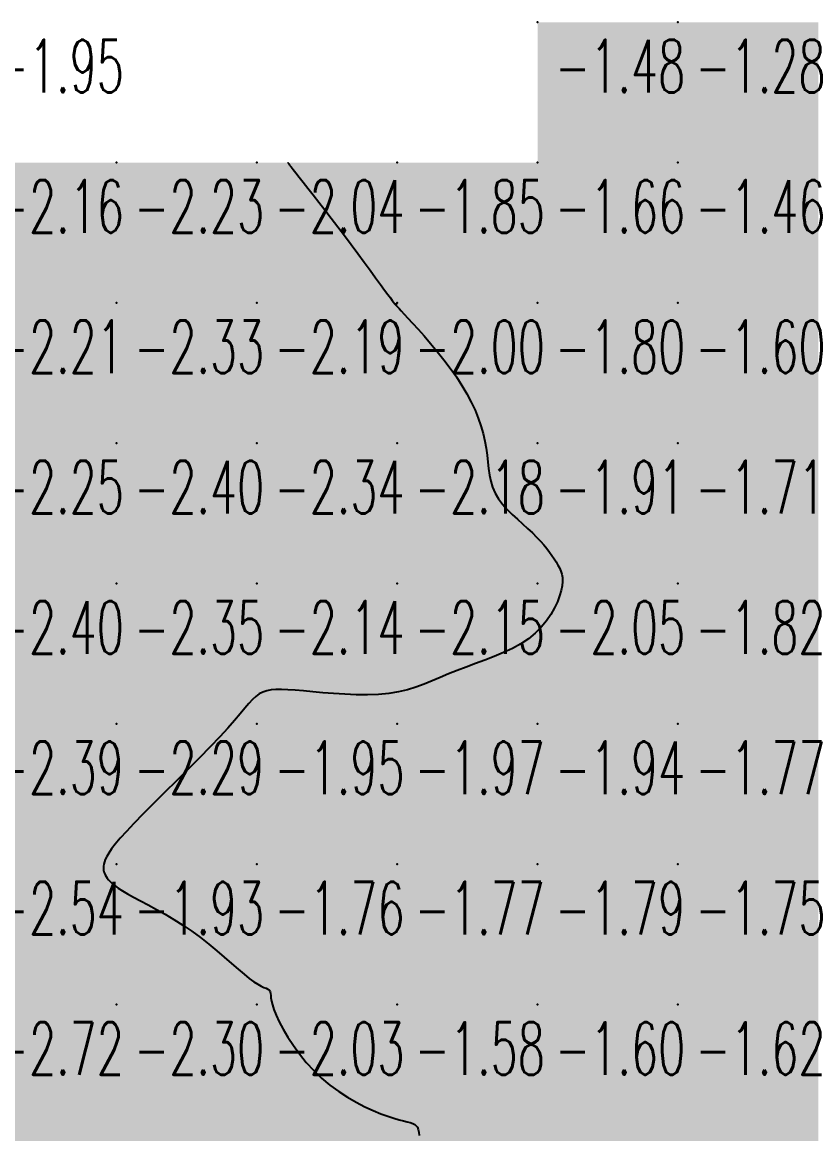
# Model space of a CAD drawing. Header units: millimetres. Extents: x 88261 to 90953, y 390274 to 392322.
# Drawn here: x 90093.5 to 90150.1, y 391898 to 391977.2 of the extents above; entities that cross this region are included whole.
import ezdxf
from ezdxf.enums import TextEntityAlignment as Align

# ---------------------------------------------------------------- set-up
doc = ezdxf.new("R2010")
doc.units = ezdxf.units.MM
doc.header["$LTSCALE"] = 25
for name, color, linetype in [('CN_03_00', 7, 'Continuous'), ('COTEAlt', 7, 'Continuous'), ('TN_COLORIAGE', 7, 'Continuous')]:
    doc.layers.add(name, color=color, linetype=linetype)
doc.styles.add('Simplex 1.0', font='Simplex.shx', dxfattribs={"width": 0.99, "height": 2.5})
doc.styles.get("Standard").update_dxf_attribs({"font": 'times.ttf'})

# ---------------------------------------------------------------- blocks, each defined once
blk = doc.blocks.new('COTE')
at = {"color": 0}
blk.add_point((0, 0), dxfattribs=at)
at = {"layer": 'COTEAlt'}
blk.add_attdef('ALT', text='', height=3.75, dxfattribs=at).set_placement((1.25, -1.25), align=Align.TOP_LEFT)

msp = doc.modelspace()

# ---------------------------------------------------------------- linework, layer by layer
at = {"layer": 'CN_03_00', "elevation": -2, "flags": 128}
msp.add_lwpolyline([(90112.437, 391967.239), (90112.438, 391967.238), (90112.446, 391967.228), (90112.467, 391967.201), (90112.509, 391967.149), (90112.577, 391967.062), (90112.679, 391966.933), (90112.822, 391966.752), (90113.012, 391966.512), (90113.253, 391966.207), (90113.544, 391965.839), (90113.877, 391965.415), (90114.248, 391964.941), (90114.651, 391964.423), (90115.081, 391963.867), (90115.533, 391963.279), (90116.001, 391962.665), (90116.478, 391962.032), (90116.958, 391961.392), (90117.429, 391960.76), (90117.883, 391960.146), (90118.312, 391959.566), (90118.705, 391959.033), (90119.053, 391958.558), (90119.347, 391958.157), (90119.581, 391957.837), (90119.76, 391957.593), (90119.892, 391957.414), (90119.985, 391957.288), (90120.046, 391957.205), (90120.084, 391957.155), (90120.107, 391957.127), (90120.122, 391957.109), (90120.138, 391957.092), (90120.163, 391957.065), (90120.207, 391957.019), (90120.277, 391956.945), (90120.383, 391956.831), (90120.534, 391956.669), (90120.738, 391956.449), (90121.003, 391956.16), (90121.336, 391955.798), (90121.725, 391955.368), (90122.156, 391954.882), (90122.616, 391954.349), (90123.091, 391953.781), (90123.565, 391953.189), (90124.026, 391952.581), (90124.459, 391951.97), (90124.852, 391951.365), (90125.204, 391950.767), (90125.515, 391950.177), (90125.786, 391949.598), (90126.019, 391949.029), (90126.213, 391948.473), (90126.371, 391947.929), (90126.491, 391947.4), (90126.578, 391946.885), (90126.642, 391946.385), (90126.694, 391945.9), (90126.748, 391945.429), (90126.815, 391944.973), (90126.908, 391944.531), (90127.04, 391944.104), (90127.221, 391943.69), (90127.462, 391943.29), (90127.753, 391942.904), (90128.082, 391942.531), (90128.437, 391942.171), (90128.806, 391941.824), (90129.176, 391941.489), (90129.536, 391941.167), (90129.872, 391940.857), (90130.176, 391940.559), (90130.447, 391940.272), (90130.689, 391939.997), (90130.905, 391939.732), (90131.098, 391939.478), (90131.27, 391939.235), (90131.425, 391939.002), (90131.566, 391938.779), (90131.695, 391938.564), (90131.808, 391938.353), (90131.901, 391938.137), (90131.971, 391937.909), (90132.013, 391937.664), (90132.022, 391937.394), (90131.995, 391937.091), (90131.927, 391936.75), (90131.814, 391936.366), (90131.655, 391935.947), (90131.446, 391935.504), (90131.186, 391935.047), (90130.872, 391934.588), (90130.503, 391934.138), (90130.077, 391933.707), (90129.591, 391933.307), (90129.045, 391932.945), (90128.45, 391932.618), (90127.817, 391932.32), (90127.159, 391932.045), (90126.487, 391931.786), (90125.814, 391931.539), (90125.151, 391931.296), (90124.511, 391931.051), (90123.901, 391930.801), (90123.315, 391930.55), (90122.74, 391930.306), (90122.165, 391930.074), (90121.58, 391929.862), (90120.971, 391929.676), (90120.329, 391929.524), (90119.641, 391929.412), (90118.901, 391929.345), (90118.121, 391929.318), (90117.318, 391929.323), (90116.509, 391929.354), (90115.711, 391929.404), (90114.942, 391929.465), (90114.218, 391929.529), (90113.556, 391929.591), (90112.969, 391929.643), (90112.454, 391929.681), (90112.002, 391929.7), (90111.605, 391929.697), (90111.256, 391929.668), (90110.946, 391929.608), (90110.667, 391929.513), (90110.412, 391929.38), (90110.17, 391929.204), (90109.928, 391928.98), (90109.67, 391928.702), (90109.38, 391928.365), (90109.043, 391927.964), (90108.644, 391927.493), (90108.165, 391926.946), (90107.592, 391926.318), (90106.917, 391925.609), (90106.16, 391924.836), (90105.35, 391924.023), (90104.515, 391923.193), (90103.682, 391922.368), (90102.881, 391921.572), (90102.139, 391920.827), (90101.485, 391920.157), (90100.941, 391919.579), (90100.5, 391919.089), (90100.151, 391918.676), (90099.883, 391918.329), (90099.684, 391918.04), (90099.54, 391917.797), (90099.442, 391917.59), (90099.376, 391917.41), (90099.333, 391917.247), (90099.309, 391917.098), (90099.304, 391916.96), (90099.315, 391916.832), (90099.342, 391916.711), (90099.382, 391916.595), (90099.434, 391916.482), (90099.498, 391916.369), (90099.572, 391916.255), (90099.664, 391916.136), (90099.782, 391916.009), (90099.933, 391915.871), (90100.125, 391915.718), (90100.366, 391915.549), (90100.664, 391915.359), (90101.028, 391915.145), (90101.461, 391914.906), (90101.957, 391914.639), (90102.502, 391914.346), (90103.088, 391914.026), (90103.702, 391913.679), (90104.332, 391913.305), (90104.969, 391912.904), (90105.6, 391912.476), (90106.216, 391912.023), (90106.812, 391911.554), (90107.382, 391911.083), (90107.922, 391910.621), (90108.429, 391910.18), (90108.898, 391909.774), (90109.325, 391909.412), (90109.704, 391909.109), (90110.034, 391908.872), (90110.316, 391908.694), (90110.553, 391908.564), (90110.748, 391908.47), (90110.904, 391908.401), (90111.024, 391908.346), (90111.111, 391908.293), (90111.167, 391908.231), (90111.199, 391908.149), (90111.214, 391908.042), (90111.226, 391907.901), (90111.244, 391907.721), (90111.281, 391907.495), (90111.347, 391907.217), (90111.454, 391906.881), (90111.614, 391906.48), (90111.835, 391906.012), (90112.115, 391905.487), (90112.452, 391904.921), (90112.842, 391904.329), (90113.281, 391903.726), (90113.766, 391903.126), (90114.292, 391902.545), (90114.856, 391901.998), (90115.453, 391901.497), (90116.073, 391901.044), (90116.702, 391900.638), (90117.329, 391900.278), (90117.941, 391899.964), (90118.526, 391899.695), (90119.072, 391899.469), (90119.565, 391899.287), (90119.998, 391899.145), (90120.371, 391899.037), (90120.688, 391898.954), (90120.955, 391898.888), (90121.175, 391898.829), (90121.353, 391898.769), (90121.493, 391898.7), (90121.6, 391898.612), (90121.678, 391898.498), (90121.735, 391898.349), (90121.775, 391898.159), (90121.808, 391897.921)], dxfattribs=at)
at = {"layer": 'TN_COLORIAGE', "color": 101}
for points in [[(90130.249, 391977.239, -1.283), (90130.249, 391967.239, -1.283), (90140.249, 391977.239, -1.283)], [(90140.249, 391967.239, -1.657), (90140.249, 391977.239, -1.657), (90130.249, 391967.239, -1.657)], [(90140.249, 391977.239, -1.091), (90140.249, 391967.239, -1.091), (90150.249, 391977.239, -1.091)], [(90150.249, 391967.239, -1.464), (90150.249, 391977.239, -1.464), (90140.249, 391967.239, -1.464)], [(90112.437, 391967.239, -1.849), (90115.887, 391962.877, -1.849), (90120.249, 391967.239, -1.849)], [(90120.02, 391957.239, -1.849), (90115.887, 391962.877, -1.849), (90120.249, 391957.239, -1.849), (90120.249, 391967.239, -1.849)], [(90130.249, 391957.239, -1.995), (90130.249, 391967.239, -1.995), (90120.249, 391957.239, -1.995)], [(90120.249, 391967.239, -1.657), (90120.249, 391957.239, -1.657), (90130.249, 391967.239, -1.657)], [(90130.249, 391957.239, -1.464), (90140.249, 391957.239, -1.464), (90140.249, 391967.239, -1.464)], [(90130.249, 391967.239, -1.464), (90130.249, 391957.239, -1.464), (90140.249, 391967.239, -1.464)], [(90140.249, 391967.239, -1.271), (90140.249, 391957.239, -1.271), (90150.249, 391967.239, -1.271)], [(90140.249, 391957.239, -1.271), (90150.249, 391957.239, -1.271), (90150.249, 391967.239, -1.271)], [(90120.02, 391957.239, -1.995), (90120.116, 391957.106, -1.995), (90120.249, 391957.239, -1.995)], [(90120.249, 391956.989, -1.995), (90120.116, 391957.106, -1.995), (90120.249, 391957.239, -1.995)], [(90120.249, 391956.989, -1.796), (90124.908, 391951.898, -1.796), (90120.249, 391957.239, -1.796), (90130.249, 391957.239, -1.796)], [(90126.872, 391947.239, -1.796), (90124.908, 391951.898, -1.796), (90130.249, 391947.239, -1.796), (90130.249, 391957.239, -1.796)], [(90130.249, 391947.239, -1.597), (90140.249, 391947.239, -1.597), (90140.249, 391957.239, -1.597)], [(90130.249, 391957.239, -1.597), (90130.249, 391947.239, -1.597), (90140.249, 391957.239, -1.597)], [(90140.249, 391957.239, -1.398), (90140.249, 391947.239, -1.398), (90150.249, 391957.239, -1.398)], [(90140.249, 391947.239, -1.398), (90150.249, 391947.239, -1.398), (90150.249, 391957.239, -1.398)], [(90130.249, 391940.731, -1.909), (90126.552, 391943.542, -1.909), (90130.249, 391947.239, -1.909)], [(90126.552, 391943.542, -1.909), (90126.872, 391947.239, -1.909), (90130.249, 391947.239, -1.909)], [(90130.249, 391940.731, -1.71), (90131.685, 391938.676, -1.71), (90130.249, 391947.239, -1.71), (90140.249, 391947.239, -1.71)], [(90132.407, 391937.239, -1.71), (90131.685, 391938.676, -1.71), (90140.249, 391937.239, -1.71), (90140.249, 391947.239, -1.71)], [(90140.249, 391937.239, -1.511), (90150.249, 391937.239, -1.511), (90150.249, 391947.239, -1.511)], [(90140.249, 391947.239, -1.511), (90140.249, 391937.239, -1.511), (90150.249, 391947.239, -1.511)], [(90130.249, 391932.867, -1.823), (90132.407, 391937.239, -1.823), (90130.249, 391927.239, -1.823), (90140.249, 391937.239, -1.823)], [(90130.249, 391927.239, -1.823), (90140.249, 391927.239, -1.823), (90140.249, 391937.239, -1.823)], [(90140.249, 391937.239, -1.624), (90140.249, 391927.239, -1.624), (90150.249, 391937.239, -1.624)], [(90140.249, 391927.239, -1.624), (90150.249, 391927.239, -1.624), (90150.249, 391937.239, -1.624)], [(90124.142, 391931.132, -1.937), (90130.249, 391932.867, -1.937), (90120.249, 391927.239, -1.937), (90130.249, 391927.239, -1.937)], [(90124.142, 391931.132, -1.969), (90120.249, 391928.91, -1.969), (90120.249, 391927.239, -1.969)], [(90110.249, 391929.835, -1.95), (90108.764, 391927.239, -1.95), (90110.249, 391927.239, -1.95)], [(90110.249, 391929.835, -1.95), (90112.71, 391929.7, -1.95), (90110.249, 391927.239, -1.95)], [(90120.249, 391928.91, -1.95), (90112.71, 391929.7, -1.95), (90120.249, 391927.239, -1.95), (90110.249, 391927.239, -1.95)], [(90108.764, 391927.239, -1.933), (90100.249, 391919.116, -1.933), (90110.249, 391927.239, -1.933), (90100.249, 391917.239, -1.933)], [(90100.249, 391917.239, -1.95), (90110.249, 391917.239, -1.95), (90110.249, 391927.239, -1.95)], [(90110.249, 391917.239, -1.969), (90120.249, 391917.239, -1.969), (90120.249, 391927.239, -1.969)], [(90110.249, 391927.239, -1.969), (90110.249, 391917.239, -1.969), (90120.249, 391927.239, -1.969)], [(90120.249, 391927.239, -1.937), (90120.249, 391917.239, -1.937), (90130.249, 391927.239, -1.937)], [(90120.249, 391917.239, -1.937), (90130.249, 391917.239, -1.937), (90130.249, 391927.239, -1.937)], [(90130.249, 391917.239, -1.772), (90140.249, 391917.239, -1.772), (90140.249, 391927.239, -1.772)], [(90130.249, 391927.239, -1.772), (90130.249, 391917.239, -1.772), (90140.249, 391927.239, -1.772)], [(90140.249, 391917.239, -1.737), (90150.249, 391917.239, -1.737), (90150.249, 391927.239, -1.737)], [(90140.249, 391927.239, -1.737), (90140.249, 391917.239, -1.737), (90150.249, 391927.239, -1.737)], [(90100.249, 391919.116, -1.933), (90099.153, 391917.239, -1.933), (90100.249, 391917.239, -1.933)], [(90099.153, 391917.239, -1.933), (90099.396, 391916.387, -1.933), (90100.249, 391917.239, -1.933)], [(90100.249, 391915.43, -1.933), (90099.396, 391916.387, -1.933), (90100.249, 391917.239, -1.933)], [(90100.249, 391915.43, -1.755), (90105.776, 391912.767, -1.755), (90100.249, 391917.239, -1.755), (90110.249, 391917.239, -1.755)], [(90110.249, 391908.361, -1.755), (90105.776, 391912.767, -1.755), (90110.249, 391917.239, -1.755)], [(90111.455, 391908.446, -1.755), (90110.249, 391908.361, -1.755), (90120.249, 391917.239, -1.755), (90110.249, 391917.239, -1.755)], [(90111.455, 391908.446, -1.58), (90110.935, 391907.239, -1.58), (90120.249, 391917.239, -1.58), (90120.249, 391907.239, -1.58)], [(90120.249, 391917.239, -1.794), (90120.249, 391907.239, -1.794), (90130.249, 391917.239, -1.794)], [(90120.249, 391907.239, -1.794), (90130.249, 391907.239, -1.794), (90130.249, 391917.239, -1.794)], [(90130.249, 391907.239, -1.753), (90140.249, 391907.239, -1.753), (90140.249, 391917.239, -1.753)], [(90130.249, 391917.239, -1.753), (90130.249, 391907.239, -1.753), (90140.249, 391917.239, -1.753)], [(90140.249, 391907.239, -1.563), (90150.249, 391907.239, -1.563), (90150.249, 391917.239, -1.563)], [(90140.249, 391917.239, -1.563), (90140.249, 391907.239, -1.563), (90150.249, 391917.239, -1.563)], [(90110.935, 391907.239, -1.58), (90114.488, 391901.479, -1.58), (90120.249, 391907.239, -1.58)], [(90120.249, 391898.835, -1.58), (90114.488, 391901.479, -1.58), (90120.249, 391907.239, -1.58)], [(90121.909, 391898.9, -1.58), (90120.249, 391898.835, -1.58), (90130.249, 391907.239, -1.58), (90120.249, 391907.239, -1.58)], [(90121.909, 391898.9, -1.536), (90121.715, 391897.239, -1.536), (90130.249, 391907.239, -1.536), (90130.249, 391897.239, -1.536)], [(90130.249, 391907.239, -1.619), (90130.249, 391897.239, -1.619), (90140.249, 391907.239, -1.619)], [(90130.249, 391897.239, -1.619), (90140.249, 391897.239, -1.619), (90140.249, 391907.239, -1.619)], [(90140.249, 391907.239, -1.571), (90140.249, 391897.239, -1.571), (90150.249, 391907.239, -1.571)], [(90140.249, 391897.239, -1.571), (90150.249, 391897.239, -1.571), (90150.249, 391907.239, -1.571)]]:
    msp.add_solid(points, dxfattribs=at)
at = {"layer": 'TN_COLORIAGE', "color": 111}
for points in [[(90090.249, 391967.239, -2.235), (90090.249, 391957.239, -2.235), (90100.249, 391967.239, -2.235)], [(90100.249, 391957.239, -2.205), (90100.249, 391967.239, -2.205), (90090.249, 391957.239, -2.205)], [(90100.249, 391967.239, -2.042), (90100.249, 391957.239, -2.042), (90110.249, 391967.239, -2.042)], [(90110.249, 391957.239, -2.327), (90110.249, 391967.239, -2.327), (90100.249, 391957.239, -2.327)], [(90110.249, 391957.239, -2), (90115.887, 391962.877, -2), (90110.249, 391967.239, -2), (90112.437, 391967.239, -2)], [(90115.887, 391962.877, -2.195), (90120.02, 391957.239, -2.195), (90110.249, 391957.239, -2.195)], [(90090.249, 391957.239, -2.327), (90090.249, 391947.239, -2.327), (90100.249, 391957.239, -2.327)], [(90090.249, 391947.239, -2.327), (90100.249, 391947.239, -2.327), (90100.249, 391957.239, -2.327)], [(90100.249, 391957.239, -2.195), (90100.249, 391947.239, -2.195), (90110.249, 391957.239, -2.195)], [(90100.249, 391947.239, -2.195), (90110.249, 391947.239, -2.195), (90110.249, 391957.239, -2.195)], [(90110.249, 391947.239, -2), (90120.116, 391957.106, -2), (90110.249, 391957.239, -2), (90120.02, 391957.239, -2)], [(90110.249, 391947.239, -2), (90120.116, 391957.106, -2), (90120.249, 391947.239, -2), (90120.249, 391956.989, -2)], [(90124.908, 391951.898, -2.178), (90120.249, 391956.989, -2.178), (90120.249, 391947.239, -2.178)], [(90124.908, 391951.898, -2.178), (90126.872, 391947.239, -2.178), (90120.249, 391947.239, -2.178)], [(90090.249, 391947.239, -2.397), (90090.249, 391937.239, -2.397), (90100.249, 391947.239, -2.397)], [(90090.249, 391937.239, -2.397), (90100.249, 391937.239, -2.397), (90100.249, 391947.239, -2.397)], [(90100.249, 391937.239, -2.338), (90110.249, 391937.239, -2.338), (90110.249, 391947.239, -2.338)], [(90100.249, 391947.239, -2.338), (90100.249, 391937.239, -2.338), (90110.249, 391947.239, -2.338)], [(90110.249, 391947.239, -2.178), (90110.249, 391937.239, -2.178), (90120.249, 391947.239, -2.178)], [(90110.249, 391937.239, -2.178), (90120.249, 391937.239, -2.178), (90120.249, 391947.239, -2.178)], [(90120.249, 391947.239, -2), (90126.872, 391947.239, -2), (90120.249, 391937.239, -2), (90126.552, 391943.542, -2)], [(90120.249, 391937.239, -2), (90126.552, 391943.542, -2), (90130.249, 391937.239, -2), (90130.249, 391940.731, -2)], [(90131.685, 391938.676, -2.049), (90130.249, 391940.731, -2.049), (90130.249, 391937.239, -2.049)], [(90131.685, 391938.676, -2.049), (90132.407, 391937.239, -2.049), (90130.249, 391937.239, -2.049)], [(90090.249, 391937.239, -2.345), (90090.249, 391927.239, -2.345), (90100.249, 391937.239, -2.345)], [(90090.249, 391927.239, -2.345), (90100.249, 391927.239, -2.345), (90100.249, 391937.239, -2.345)], [(90100.249, 391927.239, -2), (90108.764, 391927.239, -2), (90110.249, 391937.239, -2), (90110.249, 391929.835, -2)], [(90100.249, 391937.239, -2.144), (90100.249, 391927.239, -2.144), (90110.249, 391937.239, -2.144)], [(90120.249, 391937.239, -2), (90112.71, 391929.7, -2), (90110.249, 391937.239, -2), (90110.249, 391929.835, -2)], [(90112.71, 391929.7, -2.154), (90120.249, 391928.91, -2.154), (90120.249, 391937.239, -2.154)], [(90120.249, 391937.239, -2), (90120.249, 391928.91, -2), (90130.249, 391937.239, -2), (90124.142, 391931.132, -2)], [(90130.249, 391932.867, -2.049), (90124.142, 391931.132, -2.049), (90130.249, 391937.239, -2.049)], [(90132.407, 391937.239, -2.049), (90130.249, 391932.867, -2.049), (90130.249, 391937.239, -2.049)], [(90090.249, 391917.239, -2), (90099.153, 391917.239, -2), (90100.249, 391927.239, -2), (90100.249, 391919.116, -2)], [(90090.249, 391927.239, -2.289), (90090.249, 391917.239, -2.289), (90100.249, 391927.239, -2.289)], [(90100.249, 391919.116, -2.289), (90108.764, 391927.239, -2.289), (90100.249, 391927.239, -2.289)], [(90090.249, 391907.239, -2), (90099.396, 391916.387, -2), (90090.249, 391917.239, -2), (90099.153, 391917.239, -2)], [(90090.249, 391907.239, -2), (90099.396, 391916.387, -2), (90100.249, 391907.239, -2), (90100.249, 391915.43, -2)], [(90105.776, 391912.767, -2.302), (90100.249, 391915.43, -2.302), (90100.249, 391907.239, -2.302)], [(90100.249, 391907.239, -2), (90105.776, 391912.767, -2), (90110.249, 391907.239, -2), (90110.249, 391908.361, -2)], [(90110.935, 391907.239, -2.031), (90111.455, 391908.446, -2.031), (90110.249, 391907.239, -2.031)], [(90110.249, 391908.361, -2.031), (90111.455, 391908.446, -2.031), (90110.249, 391907.239, -2.031)], [(90090.249, 391897.239, -2.302), (90100.249, 391897.239, -2.302), (90100.249, 391907.239, -2.302)], [(90090.249, 391907.239, -2.302), (90090.249, 391897.239, -2.302), (90100.249, 391907.239, -2.302)], [(90100.249, 391907.239, -2.031), (90100.249, 391897.239, -2.031), (90110.249, 391907.239, -2.031)], [(90100.249, 391897.239, -2.031), (90110.249, 391897.239, -2.031), (90110.249, 391907.239, -2.031)], [(90110.249, 391897.239, -2), (90114.488, 391901.479, -2), (90110.249, 391907.239, -2), (90110.935, 391907.239, -2)], [(90110.249, 391897.239, -2), (90114.488, 391901.479, -2), (90120.249, 391897.239, -2), (90120.249, 391898.835, -2)], [(90120.249, 391898.835, -2.08), (90121.909, 391898.9, -2.08), (90120.249, 391897.239, -2.08)], [(90121.715, 391897.239, -2.08), (90121.909, 391898.9, -2.08), (90120.249, 391897.239, -2.08)]]:
    msp.add_solid(points, dxfattribs=at)

# ---------------------------------------------------------------- block references
at = {"layer": 'COTEAlt'}
ref = msp.add_blockref('COTE', (90090.249, 391977.239), dxfattribs=at)
ref.add_attrib('ALT', '-1.95', dxfattribs={"height": 3.75, "style": 'Simplex 1.0', "width": 0.6}).set_placement((90091.499, 391975.989), align=Align.TOP_LEFT)
ref = msp.add_blockref('COTE', (90130.249, 391977.239), dxfattribs=at)
ref.add_attrib('ALT', '-1.48', dxfattribs={"height": 3.75, "style": 'Simplex 1.0', "width": 0.6}).set_placement((90131.499, 391975.989), align=Align.TOP_LEFT)
ref = msp.add_blockref('COTE', (90140.249, 391977.239), dxfattribs=at)
ref.add_attrib('ALT', '-1.28', dxfattribs={"height": 3.75, "style": 'Simplex 1.0', "width": 0.6}).set_placement((90141.499, 391975.989), align=Align.TOP_LEFT)
ref = msp.add_blockref('COTE', (90090.249, 391967.239), dxfattribs=at)
ref.add_attrib('ALT', '-2.16', dxfattribs={"height": 3.75, "style": 'Simplex 1.0', "width": 0.6}).set_placement((90091.499, 391965.989), align=Align.TOP_LEFT)
ref = msp.add_blockref('COTE', (90100.249, 391967.239), dxfattribs=at)
ref.add_attrib('ALT', '-2.23', dxfattribs={"height": 3.75, "style": 'Simplex 1.0', "width": 0.6}).set_placement((90101.499, 391965.989), align=Align.TOP_LEFT)
ref = msp.add_blockref('COTE', (90110.249, 391967.239), dxfattribs=at)
ref.add_attrib('ALT', '-2.04', dxfattribs={"height": 3.75, "style": 'Simplex 1.0', "width": 0.6}).set_placement((90111.499, 391965.989), align=Align.TOP_LEFT)
ref = msp.add_blockref('COTE', (90120.249, 391967.239), dxfattribs=at)
ref.add_attrib('ALT', '-1.85', dxfattribs={"height": 3.75, "style": 'Simplex 1.0', "width": 0.6}).set_placement((90121.499, 391965.989), align=Align.TOP_LEFT)
ref = msp.add_blockref('COTE', (90130.249, 391967.239), dxfattribs=at)
ref.add_attrib('ALT', '-1.66', dxfattribs={"height": 3.75, "style": 'Simplex 1.0', "width": 0.6}).set_placement((90131.499, 391965.989), align=Align.TOP_LEFT)
ref = msp.add_blockref('COTE', (90140.249, 391967.239), dxfattribs=at)
ref.add_attrib('ALT', '-1.46', dxfattribs={"height": 3.75, "style": 'Simplex 1.0', "width": 0.6}).set_placement((90141.499, 391965.989), align=Align.TOP_LEFT)
ref = msp.add_blockref('COTE', (90090.249, 391957.239), dxfattribs=at)
ref.add_attrib('ALT', '-2.21', dxfattribs={"height": 3.75, "style": 'Simplex 1.0', "width": 0.6}).set_placement((90091.499, 391955.989), align=Align.TOP_LEFT)
ref = msp.add_blockref('COTE', (90100.249, 391957.239), dxfattribs=at)
ref.add_attrib('ALT', '-2.33', dxfattribs={"height": 3.75, "style": 'Simplex 1.0', "width": 0.6}).set_placement((90101.499, 391955.989), align=Align.TOP_LEFT)
ref = msp.add_blockref('COTE', (90110.249, 391957.239), dxfattribs=at)
ref.add_attrib('ALT', '-2.19', dxfattribs={"height": 3.75, "style": 'Simplex 1.0', "width": 0.6}).set_placement((90111.499, 391955.989), align=Align.TOP_LEFT)
ref = msp.add_blockref('COTE', (90120.249, 391957.239), dxfattribs=at)
ref.add_attrib('ALT', '-2.00', dxfattribs={"height": 3.75, "style": 'Simplex 1.0', "width": 0.6}).set_placement((90121.499, 391955.989), align=Align.TOP_LEFT)
ref = msp.add_blockref('COTE', (90130.249, 391957.239), dxfattribs=at)
ref.add_attrib('ALT', '-1.80', dxfattribs={"height": 3.75, "style": 'Simplex 1.0', "width": 0.6}).set_placement((90131.499, 391955.989), align=Align.TOP_LEFT)
ref = msp.add_blockref('COTE', (90140.249, 391957.239), dxfattribs=at)
ref.add_attrib('ALT', '-1.60', dxfattribs={"height": 3.75, "style": 'Simplex 1.0', "width": 0.6}).set_placement((90141.499, 391955.989), align=Align.TOP_LEFT)
ref = msp.add_blockref('COTE', (90090.249, 391947.239), dxfattribs=at)
ref.add_attrib('ALT', '-2.25', dxfattribs={"height": 3.75, "style": 'Simplex 1.0', "width": 0.6}).set_placement((90091.499, 391945.989), align=Align.TOP_LEFT)
ref = msp.add_blockref('COTE', (90100.249, 391947.239), dxfattribs=at)
ref.add_attrib('ALT', '-2.40', dxfattribs={"height": 3.75, "style": 'Simplex 1.0', "width": 0.6}).set_placement((90101.499, 391945.989), align=Align.TOP_LEFT)
ref = msp.add_blockref('COTE', (90110.249, 391947.239), dxfattribs=at)
ref.add_attrib('ALT', '-2.34', dxfattribs={"height": 3.75, "style": 'Simplex 1.0', "width": 0.6}).set_placement((90111.499, 391945.989), align=Align.TOP_LEFT)
ref = msp.add_blockref('COTE', (90120.249, 391947.239), dxfattribs=at)
ref.add_attrib('ALT', '-2.18', dxfattribs={"height": 3.75, "style": 'Simplex 1.0', "width": 0.6}).set_placement((90121.499, 391945.989), align=Align.TOP_LEFT)
ref = msp.add_blockref('COTE', (90130.249, 391947.239), dxfattribs=at)
ref.add_attrib('ALT', '-1.91', dxfattribs={"height": 3.75, "style": 'Simplex 1.0', "width": 0.6}).set_placement((90131.499, 391945.989), align=Align.TOP_LEFT)
ref = msp.add_blockref('COTE', (90140.249, 391947.239), dxfattribs=at)
ref.add_attrib('ALT', '-1.71', dxfattribs={"height": 3.75, "style": 'Simplex 1.0', "width": 0.6}).set_placement((90141.499, 391945.989), align=Align.TOP_LEFT)
ref = msp.add_blockref('COTE', (90090.249, 391937.239), dxfattribs=at)
ref.add_attrib('ALT', '-2.40', dxfattribs={"height": 3.75, "style": 'Simplex 1.0', "width": 0.6}).set_placement((90091.499, 391935.989), align=Align.TOP_LEFT)
ref = msp.add_blockref('COTE', (90100.249, 391937.239), dxfattribs=at)
ref.add_attrib('ALT', '-2.35', dxfattribs={"height": 3.75, "style": 'Simplex 1.0', "width": 0.6}).set_placement((90101.499, 391935.989), align=Align.TOP_LEFT)
ref = msp.add_blockref('COTE', (90110.249, 391937.239), dxfattribs=at)
ref.add_attrib('ALT', '-2.14', dxfattribs={"height": 3.75, "style": 'Simplex 1.0', "width": 0.6}).set_placement((90111.499, 391935.989), align=Align.TOP_LEFT)
ref = msp.add_blockref('COTE', (90120.249, 391937.239), dxfattribs=at)
ref.add_attrib('ALT', '-2.15', dxfattribs={"height": 3.75, "style": 'Simplex 1.0', "width": 0.6}).set_placement((90121.499, 391935.989), align=Align.TOP_LEFT)
ref = msp.add_blockref('COTE', (90130.249, 391937.239), dxfattribs=at)
ref.add_attrib('ALT', '-2.05', dxfattribs={"height": 3.75, "style": 'Simplex 1.0', "width": 0.6}).set_placement((90131.499, 391935.989), align=Align.TOP_LEFT)
ref = msp.add_blockref('COTE', (90140.249, 391937.239), dxfattribs=at)
ref.add_attrib('ALT', '-1.82', dxfattribs={"height": 3.75, "style": 'Simplex 1.0', "width": 0.6}).set_placement((90141.499, 391935.989), align=Align.TOP_LEFT)
ref = msp.add_blockref('COTE', (90090.249, 391927.239), dxfattribs=at)
ref.add_attrib('ALT', '-2.39', dxfattribs={"height": 3.75, "style": 'Simplex 1.0', "width": 0.6}).set_placement((90091.499, 391925.989), align=Align.TOP_LEFT)
ref = msp.add_blockref('COTE', (90100.249, 391927.239), dxfattribs=at)
ref.add_attrib('ALT', '-2.29', dxfattribs={"height": 3.75, "style": 'Simplex 1.0', "width": 0.6}).set_placement((90101.499, 391925.989), align=Align.TOP_LEFT)
ref = msp.add_blockref('COTE', (90110.249, 391927.239), dxfattribs=at)
ref.add_attrib('ALT', '-1.95', dxfattribs={"height": 3.75, "style": 'Simplex 1.0', "width": 0.6}).set_placement((90111.499, 391925.989), align=Align.TOP_LEFT)
ref = msp.add_blockref('COTE', (90120.249, 391927.239), dxfattribs=at)
ref.add_attrib('ALT', '-1.97', dxfattribs={"height": 3.75, "style": 'Simplex 1.0', "width": 0.6}).set_placement((90121.499, 391925.989), align=Align.TOP_LEFT)
ref = msp.add_blockref('COTE', (90130.249, 391927.239), dxfattribs=at)
ref.add_attrib('ALT', '-1.94', dxfattribs={"height": 3.75, "style": 'Simplex 1.0', "width": 0.6}).set_placement((90131.499, 391925.989), align=Align.TOP_LEFT)
ref = msp.add_blockref('COTE', (90140.249, 391927.239), dxfattribs=at)
ref.add_attrib('ALT', '-1.77', dxfattribs={"height": 3.75, "style": 'Simplex 1.0', "width": 0.6}).set_placement((90141.499, 391925.989), align=Align.TOP_LEFT)
ref = msp.add_blockref('COTE', (90090.249, 391917.239), dxfattribs=at)
ref.add_attrib('ALT', '-2.54', dxfattribs={"height": 3.75, "style": 'Simplex 1.0', "width": 0.6}).set_placement((90091.499, 391915.989), align=Align.TOP_LEFT)
ref = msp.add_blockref('COTE', (90100.249, 391917.239), dxfattribs=at)
ref.add_attrib('ALT', '-1.93', dxfattribs={"height": 3.75, "style": 'Simplex 1.0', "width": 0.6}).set_placement((90101.499, 391915.989), align=Align.TOP_LEFT)
ref = msp.add_blockref('COTE', (90110.249, 391917.239), dxfattribs=at)
ref.add_attrib('ALT', '-1.76', dxfattribs={"height": 3.75, "style": 'Simplex 1.0', "width": 0.6}).set_placement((90111.499, 391915.989), align=Align.TOP_LEFT)
ref = msp.add_blockref('COTE', (90120.249, 391917.239), dxfattribs=at)
ref.add_attrib('ALT', '-1.77', dxfattribs={"height": 3.75, "style": 'Simplex 1.0', "width": 0.6}).set_placement((90121.499, 391915.989), align=Align.TOP_LEFT)
ref = msp.add_blockref('COTE', (90130.249, 391917.239), dxfattribs=at)
ref.add_attrib('ALT', '-1.79', dxfattribs={"height": 3.75, "style": 'Simplex 1.0', "width": 0.6}).set_placement((90131.499, 391915.989), align=Align.TOP_LEFT)
ref = msp.add_blockref('COTE', (90140.249, 391917.239), dxfattribs=at)
ref.add_attrib('ALT', '-1.75', dxfattribs={"height": 3.75, "style": 'Simplex 1.0', "width": 0.6}).set_placement((90141.499, 391915.989), align=Align.TOP_LEFT)
ref = msp.add_blockref('COTE', (90090.249, 391907.239), dxfattribs=at)
ref.add_attrib('ALT', '-2.72', dxfattribs={"height": 3.75, "style": 'Simplex 1.0', "width": 0.6}).set_placement((90091.499, 391905.989), align=Align.TOP_LEFT)
ref = msp.add_blockref('COTE', (90100.249, 391907.239), dxfattribs=at)
ref.add_attrib('ALT', '-2.30', dxfattribs={"height": 3.75, "style": 'Simplex 1.0', "width": 0.6}).set_placement((90101.499, 391905.989), align=Align.TOP_LEFT)
ref = msp.add_blockref('COTE', (90110.249, 391907.239), dxfattribs=at)
ref.add_attrib('ALT', '-2.03', dxfattribs={"height": 3.75, "style": 'Simplex 1.0', "width": 0.6}).set_placement((90111.499, 391905.989), align=Align.TOP_LEFT)
ref = msp.add_blockref('COTE', (90120.249, 391907.239), dxfattribs=at)
ref.add_attrib('ALT', '-1.58', dxfattribs={"height": 3.75, "style": 'Simplex 1.0', "width": 0.6}).set_placement((90121.499, 391905.989), align=Align.TOP_LEFT)
ref = msp.add_blockref('COTE', (90130.249, 391907.239), dxfattribs=at)
ref.add_attrib('ALT', '-1.60', dxfattribs={"height": 3.75, "style": 'Simplex 1.0', "width": 0.6}).set_placement((90131.499, 391905.989), align=Align.TOP_LEFT)
ref = msp.add_blockref('COTE', (90140.249, 391907.239), dxfattribs=at)
ref.add_attrib('ALT', '-1.62', dxfattribs={"height": 3.75, "style": 'Simplex 1.0', "width": 0.6}).set_placement((90141.499, 391905.989), align=Align.TOP_LEFT)

doc.saveas('drawing.dxf')
